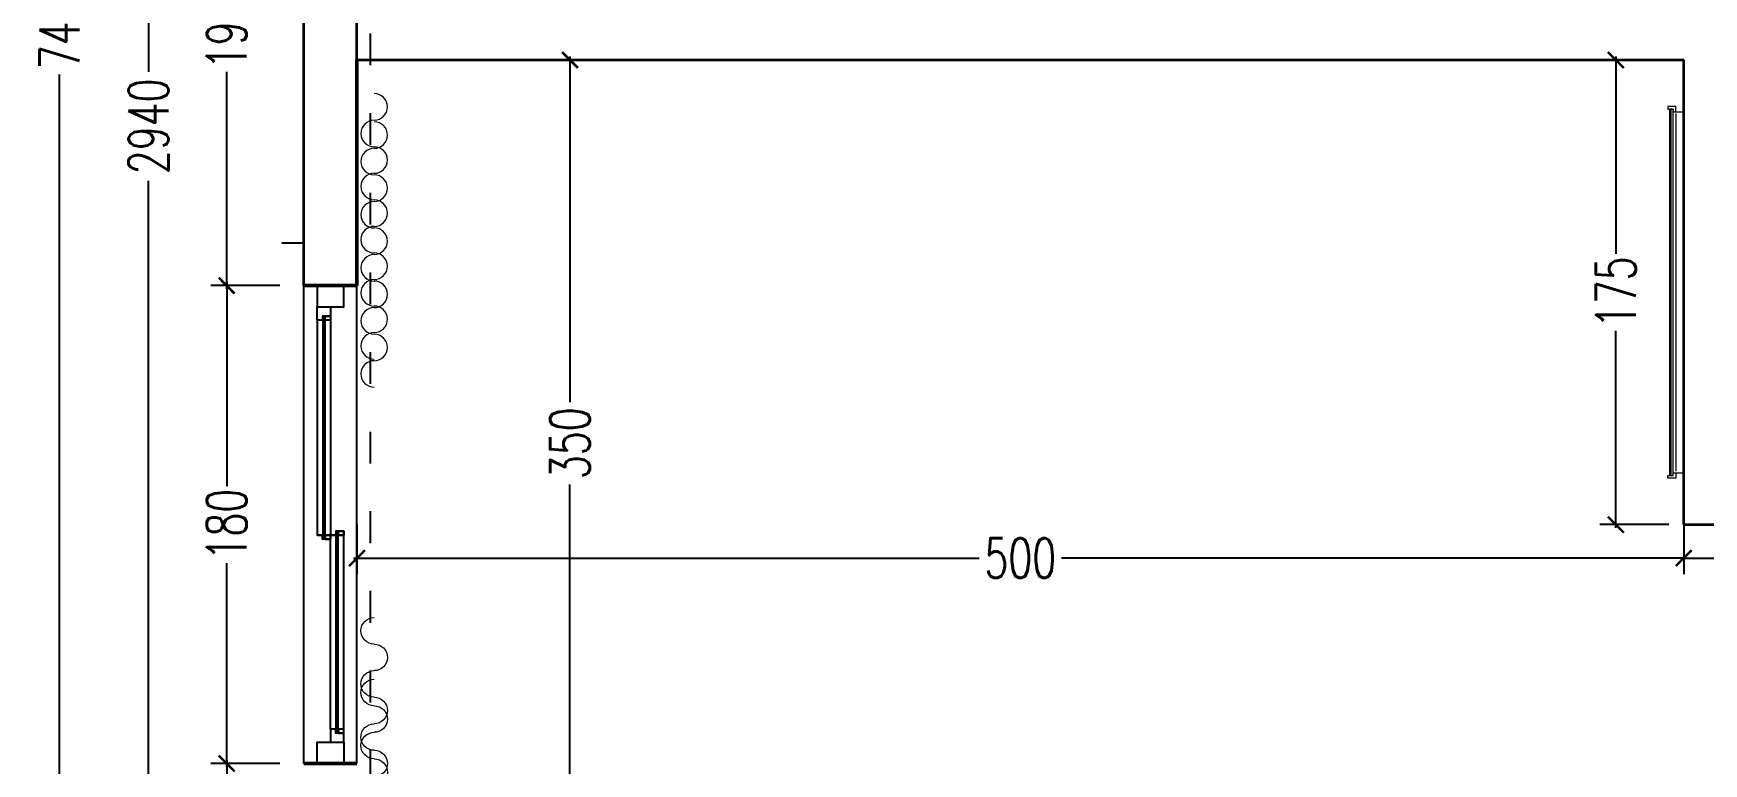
# Model space of a CAD drawing. Header units: centimetres. Extents: x -3207095 to 15275363, y -32656 to 4798027.
# Drawn here: x 685353 to 685983, y 4470707 to 4470982 of the extents above; entities that cross this region are included whole.
import ezdxf

# ---------------------------------------------------------------- set-up
doc = ezdxf.new("R2010")
doc.units = ezdxf.units.CM
doc.linetypes.add('ACAD_ISO03W100', pattern=[30, 12, -18])
doc.linetypes.add('DUZ', pattern=[500, 500])
doc.layers.get('0').update_dxf_attribs({"color": 1, "linetype": 'DUZ'})
for name, color, linetype in [('0 MC MAHAL', 94, 'Continuous'), ('AGAC', 116, 'Continuous'), ('DIM', 1, 'DUZ'), ('PEN', 161, 'Continuous'), ('söve', 26, 'DUZ')]:
    doc.layers.add(name, color=color, linetype=linetype)
for name, color, linetype, lineweight in [('cam', 143, 'Continuous', 20), ('DUV', 220, 'Continuous', 50), ('DUVAR', 7, 'Continuous', 35), ('FE_MOBTEF.2', 33, 'Continuous', 18), ('FE_PERDE', 205, 'Continuous', 15), ('gor25', 142, 'Continuous', 25), ('iç duvar', 7, 'Continuous', 50)]:
    doc.layers.add(name, color=color, linetype=linetype, lineweight=lineweight)
doc.styles.add('DIM', font='ROMANSTW.SHX', dxfattribs={"width": 0.7})
doc.dimstyles.new('1_100', dxfattribs={"dimtxt": 15, "dimasz": 6, "dimexe": 6, "dimexo": 0, "dimgap": 2, "dimtad": 0, "dimdec": 1, "dimzin": 11, "dimdsep": 46, "dimtxsty": 'DIM', "dimblk": 'ARCHTICK', "dimcen": 3, "dimdle": 1.25, "dimclrt": 2, "dimadec": 0, "dimazin": 0, "dimtfac": 1.25, "dimtdec": 1, "dimtix": 1, "dimtofl": 0, "dimtmove": 1, "dimatfit": 3, "dimldrblk": 'ARCHTICK', "dimfxl": 20, "dimfxlon": 1, "dimtolj": 1, "dimtzin": 0, "dimarcsym": 0})

# ---------------------------------------------------------------- blocks, each defined once
blk = doc.blocks.new('GEN_BLOCK00601')
at = {"linetype": 'Continuous', "ltscale": 50}
for centre, start, end in [((50, 50), 0, 180), ((250, 50), 0, 180), ((450, 50), 0, 180), ((650, 50), 0, 180), ((850, 50), 0, 180), ((150, 50), 180, 0), ((350, 50), 180, 0), ((550, 50), 180, 0), ((750, 50), 180, 0), ((950, 50), 180, 0)]:
    blk.add_arc(centre, 50, start, end, dxfattribs=at)
for tag in ['Sfb', 'FLOOR']:
    blk.add_attdef(tag, (0, 0), '', height=1)
blk = doc.blocks.new('rgtkjıtdkfgölv')
at = {"layer": 'FE_MOBTEF.2'}
for p, q in [((104445.9076, 48877.9319), (104445.9076, 48877.9619)), ((104447.2679, 48877.9319), (104447.2679, 48877.9619)), ((104445.9079, 48877.9319), (104445.8879, 48877.9319)), ((104445.8879, 48877.9319), (104445.8879, 48877.9019)), ((104445.8879, 48877.9019), (104445.8979, 48877.9019)), ((104445.8979, 48877.9139), (104445.8979, 48877.9219)), ((104445.8979, 48877.9219), (104447.2779, 48877.9219)), ((104445.8979, 48877.9219), (104445.9079, 48877.9219)), ((104445.8979, 48877.9019), (104445.8979, 48877.9219)), ((104445.8979, 48877.9079), (104445.8979, 48877.9139)), ((104445.8979, 48877.9139), (104447.2779, 48877.9139)), ((104447.2779, 48877.9139), (104445.8979, 48877.9139)), ((104447.2779, 48877.9079), (104445.8979, 48877.9079)), ((104445.9079, 48877.9219), (104445.9079, 48877.9319)), ((104447.2612, 48877.9319), (104445.9143, 48877.9319)), ((104447.2679, 48877.9319), (104447.2879, 48877.9319)), ((104447.2679, 48877.9219), (104447.2679, 48877.9319)), ((104447.2779, 48877.9219), (104447.2679, 48877.9219)), ((104447.2779, 48877.9019), (104447.2779, 48877.9219)), ((104447.2779, 48877.9219), (104447.2779, 48877.9139)), ((104447.2779, 48877.9139), (104447.2779, 48877.9079)), ((104447.2879, 48877.9019), (104447.2779, 48877.9019)), ((104447.2879, 48877.9319), (104447.2879, 48877.9019))]:
    blk.add_line(p, q, dxfattribs=at)
blk = doc.blocks.new('_ArchTick')
at = {"color": 0, "linetype": 'ByBlock', "const_width": 0.15}
blk.add_lwpolyline([(-0.5, -0.5), (0.5, 0.5)], dxfattribs=at)
blk = doc.blocks.new('*D626')
at = {"layer": 'Defpoints', "color": 0, "linetype": 'Continuous', "lineweight": 5, "transparency": 16777216}
for p in [(685426.09, 4471076.97), (685455.2, 4471076.97), (685455.2, 4470886.97)]:
    blk.add_point(p, dxfattribs=at)
at = {"layer": 'DIM', "color": 0, "linetype": 'Continuous', "lineweight": -2, "transparency": 16777216}
for p, q in [((685426.09, 4471078.22), (685426.09, 4470996.47)), ((685446.09, 4471076.97), (685420.09, 4471076.97)), ((685426.09, 4470885.72), (685426.09, 4470967.47)), ((685446.09, 4470886.97), (685420.09, 4470886.97))]:
    blk.add_line(p, q, dxfattribs=at)
at = {"layer": 'DIM', "color": 0, "linetype": 'Continuous', "lineweight": -2, "transparency": 16777216, "xscale": 6, "yscale": 6, "zscale": 6}
for p, rotation in [((685426.09, 4471076.97), 90), ((685426.09, 4470886.97), 270)]:
    blk.add_blockref('_ArchTick', p, dxfattribs=dict(at, rotation=rotation))
at = {"layer": 'DIM', "color": 2, "linetype": 'Continuous', "lineweight": 5, "transparency": 16777216, "insert": (685426.09, 4470981.97), "char_height": 15, "attachment_point": 5, "rotation": 90, "style": 'DIM'}
blk.add_mtext('\\A1;190', dxfattribs=at)
blk = doc.blocks.new('*D627')
at = {"layer": 'Defpoints', "color": 0, "linetype": 'Continuous', "lineweight": 5, "transparency": 16777216}
for p in [(685426.09, 4470886.97), (685455.2, 4470886.97), (685455.2, 4470706.97)]:
    blk.add_point(p, dxfattribs=at)
at = {"layer": 'DIM', "color": 0, "linetype": 'Continuous', "lineweight": -2, "transparency": 16777216}
for p, q in [((685446.09, 4470886.97), (685420.09, 4470886.97)), ((685426.09, 4470888.22), (685426.09, 4470811.47)), ((685426.09, 4470705.72), (685426.09, 4470782.47)), ((685446.09, 4470706.97), (685420.09, 4470706.97))]:
    blk.add_line(p, q, dxfattribs=at)
at = {"layer": 'DIM', "color": 0, "linetype": 'Continuous', "lineweight": -2, "transparency": 16777216, "xscale": 6, "yscale": 6, "zscale": 6}
for p, rotation in [((685426.09, 4470886.97), 90), ((685426.09, 4470706.97), 270)]:
    blk.add_blockref('_ArchTick', p, dxfattribs=dict(at, rotation=rotation))
at = {"layer": 'DIM', "color": 2, "linetype": 'Continuous', "lineweight": 5, "transparency": 16777216, "insert": (685426.09, 4470796.97), "char_height": 15, "attachment_point": 5, "rotation": 90, "style": 'DIM'}
blk.add_mtext('\\A1;180', dxfattribs=at)
blk = doc.blocks.new('*D628')
at = {"layer": 'Defpoints', "color": 0, "linetype": 'Continuous', "lineweight": 5, "transparency": 16777216}
for p in [(685455.2, 4470706.97), (685426.09, 4470516.97), (685455.2, 4470516.97)]:
    blk.add_point(p, dxfattribs=at)
at = {"layer": 'DIM', "color": 0, "linetype": 'Continuous', "lineweight": -2, "transparency": 16777216}
for p, q in [((685446.09, 4470706.97), (685420.09, 4470706.97)), ((685426.09, 4470708.22), (685426.09, 4470626.47)), ((685426.09, 4470515.72), (685426.09, 4470597.47)), ((685446.09, 4470516.97), (685420.09, 4470516.97))]:
    blk.add_line(p, q, dxfattribs=at)
at = {"layer": 'DIM', "color": 0, "linetype": 'Continuous', "lineweight": -2, "transparency": 16777216, "xscale": 6, "yscale": 6, "zscale": 6}
for p, rotation in [((685426.09, 4470706.97), 90), ((685426.09, 4470516.97), 270)]:
    blk.add_blockref('_ArchTick', p, dxfattribs=dict(at, rotation=rotation))
at = {"layer": 'DIM', "color": 2, "linetype": 'Continuous', "lineweight": 5, "transparency": 16777216, "insert": (685426.09, 4470611.97), "char_height": 15, "attachment_point": 5, "rotation": 90, "style": 'DIM'}
blk.add_mtext('\\A1;190', dxfattribs=at)
blk = doc.blocks.new('*D620')
at = {"layer": 'Defpoints', "color": 0, "linetype": 'Continuous', "lineweight": 5, "transparency": 16777216}
for p in [(685370.27, 4471351.97), (685363.1, 4470611.97), (685370.27, 4470611.97)]:
    blk.add_point(p, dxfattribs=at)
at = {"layer": 'DIM', "color": 0, "linetype": 'Continuous', "lineweight": -2, "transparency": 16777216}
for p, q in [((685370.27, 4471351.97), (685357.1, 4471351.97)), ((685363.1, 4471353.22), (685363.1, 4470997.47)), ((685363.1, 4470610.72), (685363.1, 4470966.47)), ((685370.27, 4470611.97), (685357.1, 4470611.97))]:
    blk.add_line(p, q, dxfattribs=at)
at = {"layer": 'DIM', "color": 0, "linetype": 'Continuous', "lineweight": -2, "transparency": 16777216, "xscale": 6, "yscale": 6, "zscale": 6}
for p, rotation in [((685363.1, 4471351.97), 90), ((685363.1, 4470611.97), 270)]:
    blk.add_blockref('_ArchTick', p, dxfattribs=dict(at, rotation=rotation))
at = {"layer": 'DIM', "color": 2, "linetype": 'Continuous', "lineweight": 5, "transparency": 16777216, "insert": (685363.1, 4470981.97), "char_height": 15, "attachment_point": 5, "rotation": 90, "style": 'DIM'}
blk.add_mtext('\\A1;740', dxfattribs=at)
blk = doc.blocks.new('*D615')
at = {"layer": 'Defpoints', "color": 0, "linetype": 'Continuous', "lineweight": 5, "transparency": 16777216}
for p in [(685396.63, 4472416.97), (685420.09, 4472416.97), (685420.09, 4469476.97)]:
    blk.add_point(p, dxfattribs=at)
at = {"layer": 'DIM', "color": 0, "linetype": 'Continuous', "lineweight": -2, "transparency": 16777216}
for p, q in [((685396.63, 4472418.22), (685396.63, 4470967.47)), ((685416.63, 4472416.97), (685390.63, 4472416.97)), ((685396.63, 4469475.72), (685396.63, 4470926.47)), ((685416.63, 4469476.97), (685390.63, 4469476.97))]:
    blk.add_line(p, q, dxfattribs=at)
at = {"layer": 'DIM', "color": 0, "linetype": 'Continuous', "lineweight": -2, "transparency": 16777216, "xscale": 6, "yscale": 6, "zscale": 6}
for p, rotation in [((685396.63, 4472416.97), 90), ((685396.63, 4469476.97), 270)]:
    blk.add_blockref('_ArchTick', p, dxfattribs=dict(at, rotation=rotation))
at = {"layer": 'DIM', "color": 2, "linetype": 'Continuous', "lineweight": 5, "transparency": 16777216, "insert": (685396.63, 4470946.97), "char_height": 15, "attachment_point": 5, "rotation": 90, "style": 'DIM'}
blk.add_mtext('\\A1;2940', dxfattribs=at)
blk = doc.blocks.new('*D676')
at = {"layer": 'Defpoints', "color": 0, "linetype": 'Continuous', "lineweight": 5, "transparency": 16777216}
for p in [(685505.2, 4470971.97), (685516.04, 4470621.97), (685555.47, 4470621.97)]:
    blk.add_point(p, dxfattribs=at)
at = {"layer": 'DIM', "color": 0, "linetype": 'Continuous', "lineweight": -2, "transparency": 16777216}
for p, q in [((685535.47, 4470971.97), (685561.47, 4470971.97)), ((685555.47, 4470973.22), (685555.47, 4470843.13)), ((685555.47, 4470620.72), (685555.47, 4470812.13)), ((685535.47, 4470621.97), (685561.47, 4470621.97))]:
    blk.add_line(p, q, dxfattribs=at)
at = {"layer": 'DIM', "color": 0, "linetype": 'Continuous', "lineweight": -2, "transparency": 16777216, "xscale": 6, "yscale": 6, "zscale": 6}
for p, rotation in [((685555.47, 4470971.97), 90), ((685555.47, 4470621.97), 270)]:
    blk.add_blockref('_ArchTick', p, dxfattribs=dict(at, rotation=rotation))
at = {"layer": 'DIM', "color": 2, "linetype": 'Continuous', "lineweight": 5, "transparency": 16777216, "insert": (685555.47, 4470827.63), "char_height": 15, "attachment_point": 5, "rotation": 90, "style": 'DIM'}
blk.add_mtext('\\A1;350', dxfattribs=at)
blk = doc.blocks.new('*D781')
at = {"layer": 'Defpoints', "color": 0, "linetype": 'Continuous', "lineweight": 5, "transparency": 16777216}
for p in [(685975.2, 4470796.97), (686103.2, 4470796.97), (685975.2, 4470784.36)]:
    blk.add_point(p, dxfattribs=at)
at = {"layer": 'DIM', "color": 0, "linetype": 'Continuous', "lineweight": -2, "transparency": 16777216}
for p, q in [((685975.2, 4470796.97), (685975.2, 4470778.36)), ((686103.2, 4470796.97), (686103.2, 4470778.36)), ((685973.95, 4470784.36), (686006.45, 4470784.36)), ((686104.45, 4470784.36), (686035.45, 4470784.36))]:
    blk.add_line(p, q, dxfattribs=at)
at = {"layer": 'DIM', "color": 0, "linetype": 'Continuous', "lineweight": -2, "transparency": 16777216, "xscale": 6, "yscale": 6, "zscale": 6, "rotation": 180}
blk.add_blockref('_ArchTick', (685975.2, 4470784.36), dxfattribs=at)
at = {"layer": 'DIM', "color": 0, "linetype": 'Continuous', "lineweight": -2, "transparency": 16777216, "xscale": 6, "yscale": 6, "zscale": 6}
blk.add_blockref('_ArchTick', (686103.2, 4470784.36), dxfattribs=at)
at = {"layer": 'DIM', "color": 2, "linetype": 'Continuous', "lineweight": 5, "transparency": 16777216, "insert": (686020.95, 4470784.36), "char_height": 15, "attachment_point": 5, "style": 'DIM'}
blk.add_mtext('\\A1;128', dxfattribs=at)
blk = doc.blocks.new('*D782')
at = {"layer": 'Defpoints', "color": 0, "linetype": 'Continuous', "lineweight": 5, "transparency": 16777216}
for p in [(685475.2, 4470796.97), (685975.2, 4470796.97), (685475.2, 4470784.36)]:
    blk.add_point(p, dxfattribs=at)
at = {"layer": 'DIM', "color": 0, "linetype": 'Continuous', "lineweight": -2, "transparency": 16777216}
for p, q in [((685475.2, 4470796.97), (685475.2, 4470778.36)), ((685975.2, 4470796.97), (685975.2, 4470778.36)), ((685473.95, 4470784.36), (685709.7, 4470784.36)), ((685976.45, 4470784.36), (685740.7, 4470784.36))]:
    blk.add_line(p, q, dxfattribs=at)
at = {"layer": 'DIM', "color": 0, "linetype": 'Continuous', "lineweight": -2, "transparency": 16777216, "xscale": 6, "yscale": 6, "zscale": 6, "rotation": 180}
blk.add_blockref('_ArchTick', (685475.2, 4470784.36), dxfattribs=at)
at = {"layer": 'DIM', "color": 0, "linetype": 'Continuous', "lineweight": -2, "transparency": 16777216, "xscale": 6, "yscale": 6, "zscale": 6}
blk.add_blockref('_ArchTick', (685975.2, 4470784.36), dxfattribs=at)
at = {"layer": 'DIM', "color": 2, "linetype": 'Continuous', "lineweight": 5, "transparency": 16777216, "insert": (685725.2, 4470784.36), "char_height": 15, "attachment_point": 5, "style": 'DIM'}
blk.add_mtext('\\A1;500', dxfattribs=at)
blk = doc.blocks.new('*D786')
at = {"layer": 'Defpoints', "color": 0, "linetype": 'Continuous', "lineweight": 5, "transparency": 16777216}
for p in [(685975.2, 4470971.97), (685949.64, 4470796.97), (685975.2, 4470796.97)]:
    blk.add_point(p, dxfattribs=at)
at = {"layer": 'DIM', "color": 0, "linetype": 'Continuous', "lineweight": -2, "transparency": 16777216}
for p, q in [((685969.64, 4470971.97), (685943.64, 4470971.97)), ((685949.64, 4470973.22), (685949.64, 4470898.97)), ((685949.64, 4470795.72), (685949.64, 4470869.97)), ((685969.64, 4470796.97), (685943.64, 4470796.97))]:
    blk.add_line(p, q, dxfattribs=at)
at = {"layer": 'DIM', "color": 0, "linetype": 'Continuous', "lineweight": -2, "transparency": 16777216, "xscale": 6, "yscale": 6, "zscale": 6}
for p, rotation in [((685949.64, 4470971.97), 90), ((685949.64, 4470796.97), 270)]:
    blk.add_blockref('_ArchTick', p, dxfattribs=dict(at, rotation=rotation))
at = {"layer": 'DIM', "color": 2, "linetype": 'Continuous', "lineweight": 5, "transparency": 16777216, "insert": (685949.64, 4470884.47), "char_height": 15, "attachment_point": 5, "rotation": 90, "style": 'DIM'}
blk.add_mtext('\\A1;175', dxfattribs=at)

msp = doc.modelspace()

# ---------------------------------------------------------------- linework, layer by layer
at = {"color": 232, "linetype": 'ACAD_ISO03W100'}
msp.add_line((685480.2, 4472511.97), (685480.2, 4469381.97), dxfattribs=at)
at = {"layer": 'AGAC'}
for p, q in [((685455.2, 4470706.97), (685455.2, 4470886.97)), ((685455.2, 4470706.97), (685455.2, 4470886.97)), ((685455.2, 4470706.97), (685455.2, 4470886.97)), ((685475.2, 4470706.97), (685475.2, 4470886.97)), ((685475.2, 4470706.97), (685475.2, 4470886.97)), ((685475.2, 4470706.97), (685475.2, 4470886.97))]:
    msp.add_line(p, q, dxfattribs=at)
at = {"layer": 'cam'}
for p, q in [((685462.2, 4470875.47), (685462.2, 4470791.47)), ((685462.2, 4470875.47), (685462.2, 4470791.47)), ((685462.2, 4470875.47), (685462.2, 4470791.47)), ((685462.7, 4470875.47), (685462.7, 4470791.47)), ((685462.7, 4470875.47), (685462.7, 4470791.47)), ((685462.7, 4470875.47), (685462.7, 4470791.47)), ((685463.2, 4470875.47), (685463.2, 4470791.47)), ((685463.2, 4470875.47), (685463.2, 4470791.47)), ((685463.2, 4470875.47), (685463.2, 4470791.47)), ((685467.2, 4470718.47), (685467.2, 4470794.47)), ((685467.2, 4470718.47), (685467.2, 4470794.47)), ((685467.2, 4470718.47), (685467.2, 4470794.47)), ((685467.7, 4470718.47), (685467.7, 4470794.47)), ((685467.7, 4470718.47), (685467.7, 4470794.47)), ((685467.7, 4470718.47), (685467.7, 4470794.47)), ((685468.2, 4470718.47), (685468.2, 4470794.47)), ((685468.2, 4470718.47), (685468.2, 4470794.47)), ((685468.2, 4470718.47), (685468.2, 4470794.47))]:
    msp.add_line(p, q, dxfattribs=at)
at = {"layer": 'DUV'}
for p, q in [((685475.2, 4470886.97), (685475.2, 4470971.97)), ((685475.2, 4470886.97), (685455.2, 4470886.97)), ((685475.2, 4470886.97), (685455.2, 4470886.97)), ((685475.2, 4470886.97), (685455.2, 4470886.97)), ((685475.2, 4470886.97), (685455.2, 4470886.97)), ((685475.2, 4470886.97), (685455.2, 4470886.97)), ((685475.2, 4470886.97), (685455.2, 4470886.97)), ((685475.2, 4470886.97), (685455.2, 4470886.97)), ((685475.2, 4470706.97), (685455.2, 4470706.97)), ((685475.2, 4470706.97), (685455.2, 4470706.97)), ((685475.2, 4470706.97), (685455.2, 4470706.97)), ((685475.2, 4470706.97), (685455.2, 4470706.97)), ((685475.2, 4470706.97), (685455.2, 4470706.97)), ((685475.2, 4470706.97), (685455.2, 4470706.97)), ((685475.2, 4470706.97), (685455.2, 4470706.97))]:
    msp.add_line(p, q, dxfattribs=at)
at = {"layer": 'DUVAR'}
for p, q in [((685455.2, 4470886.97), (685455.2, 4471076.97)), ((685475.2, 4470886.97), (685475.2, 4471076.97)), ((685475.2, 4470971.97), (685975.2, 4470971.97)), ((685475.2, 4470971.97), (685475.2, 4470886.97)), ((685975.2, 4470796.97), (685975.2, 4470971.97)), ((685475.2, 4470886.97), (685455.2, 4470886.97)), ((685475.2, 4470886.97), (685455.2, 4470886.97)), ((685475.2, 4470886.97), (685455.2, 4470886.97)), ((685975.2, 4470796.97), (686103.2, 4470796.97)), ((685475.2, 4470706.97), (685455.2, 4470706.97)), ((685475.2, 4470706.97), (685455.2, 4470706.97)), ((685475.2, 4470706.97), (685455.2, 4470706.97))]:
    msp.add_line(p, q, dxfattribs=at)
at = {"layer": 'gor25'}
for p, q in [((685460.2, 4470873.97), (685460.2, 4470792.97)), ((685460.2, 4470873.97), (685460.2, 4470792.97)), ((685460.2, 4470873.97), (685460.2, 4470792.97)), ((685465.2, 4470873.97), (685465.2, 4470792.97)), ((685465.2, 4470873.97), (685465.2, 4470792.97)), ((685465.2, 4470873.97), (685465.2, 4470792.97)), ((685465.2, 4470719.97), (685465.2, 4470792.97)), ((685465.2, 4470719.97), (685465.2, 4470792.97)), ((685465.2, 4470719.97), (685465.2, 4470792.97)), ((685470.2, 4470719.97), (685470.2, 4470792.97)), ((685470.2, 4470719.97), (685470.2, 4470792.97)), ((685470.2, 4470719.97), (685470.2, 4470792.97))]:
    msp.add_line(p, q, dxfattribs=at)
at = {"layer": 'iç duvar', "color": 7, "lineweight": 18}
for p, q in [((685455.2, 4470886.97), (685455.2, 4471076.97)), ((685455.2, 4470886.97), (685455.2, 4471076.97)), ((685475.2, 4470886.97), (685475.2, 4471076.97))]:
    msp.add_line(p, q, dxfattribs=at)
at = {"layer": 'PEN'}
for points in [[(685460.2, 4470878.97), (685460.2, 4470878.97), (685470.2, 4470878.97), (685470.2, 4470886.97), (685470.2, 4470886.97), (685460.2, 4470886.97), (685460.2, 4470886.97), (685460.2, 4470886.97), (685460.2, 4470878.97)], [(685460.2, 4470878.97), (685460.2, 4470878.97), (685470.2, 4470878.97), (685470.2, 4470886.97), (685470.2, 4470886.97), (685460.2, 4470886.97), (685460.2, 4470886.97), (685460.2, 4470886.97), (685460.2, 4470878.97)], [(685460.2, 4470878.97), (685460.2, 4470878.97), (685470.2, 4470878.97), (685470.2, 4470886.97), (685470.2, 4470886.97), (685460.2, 4470886.97), (685460.2, 4470886.97), (685460.2, 4470886.97), (685460.2, 4470878.97)], [(685460.2, 4470878.97), (685460.2, 4470878.97), (685465.2, 4470878.97), (685465.2, 4470875.47), (685463.2, 4470875.47), (685462.2, 4470875.47), (685462.2, 4470873.97), (685460.2, 4470873.97), (685460.2, 4470878.97)], [(685460.2, 4470878.97), (685460.2, 4470878.97), (685465.2, 4470878.97), (685465.2, 4470875.47), (685463.2, 4470875.47), (685462.2, 4470875.47), (685462.2, 4470873.97), (685460.2, 4470873.97), (685460.2, 4470878.97)], [(685460.2, 4470878.97), (685460.2, 4470878.97), (685465.2, 4470878.97), (685465.2, 4470875.47), (685463.2, 4470875.47), (685462.2, 4470875.47), (685462.2, 4470873.97), (685460.2, 4470873.97), (685460.2, 4470878.97)], [(685465.2, 4470875.47), (685465.2, 4470873.97), (685463.2, 4470873.97), (685463.2, 4470875.47)], [(685465.2, 4470875.47), (685465.2, 4470873.97), (685463.2, 4470873.97), (685463.2, 4470875.47)], [(685465.2, 4470875.47), (685465.2, 4470873.97), (685463.2, 4470873.97), (685463.2, 4470875.47)], [(685465.2, 4470792.97), (685465.2, 4470792.97), (685470.2, 4470792.97), (685470.2, 4470794.47), (685468.2, 4470794.47), (685467.2, 4470794.47), (685467.2, 4470792.97), (685465.2, 4470792.97), (685465.2, 4470792.97)], [(685465.2, 4470792.97), (685465.2, 4470792.97), (685470.2, 4470792.97), (685470.2, 4470794.47), (685468.2, 4470794.47), (685467.2, 4470794.47), (685467.2, 4470792.97), (685465.2, 4470792.97), (685465.2, 4470792.97)], [(685465.2, 4470792.97), (685465.2, 4470792.97), (685470.2, 4470792.97), (685470.2, 4470794.47), (685468.2, 4470794.47), (685467.2, 4470794.47), (685467.2, 4470792.97), (685465.2, 4470792.97), (685465.2, 4470792.97)], [(685470.2, 4470794.47), (685470.2, 4470792.97), (685468.2, 4470792.97), (685468.2, 4470794.47)], [(685470.2, 4470794.47), (685470.2, 4470792.97), (685468.2, 4470792.97), (685468.2, 4470794.47)], [(685470.2, 4470794.47), (685470.2, 4470792.97), (685468.2, 4470792.97), (685468.2, 4470794.47)], [(685460.2, 4470792.97), (685460.2, 4470792.97), (685465.2, 4470792.97), (685465.2, 4470791.47), (685463.2, 4470791.47), (685462.2, 4470791.47), (685462.2, 4470792.97), (685460.2, 4470792.97), (685460.2, 4470792.97)], [(685460.2, 4470792.97), (685460.2, 4470792.97), (685465.2, 4470792.97), (685465.2, 4470791.47), (685463.2, 4470791.47), (685462.2, 4470791.47), (685462.2, 4470792.97), (685460.2, 4470792.97), (685460.2, 4470792.97)], [(685460.2, 4470792.97), (685460.2, 4470792.97), (685465.2, 4470792.97), (685465.2, 4470791.47), (685463.2, 4470791.47), (685462.2, 4470791.47), (685462.2, 4470792.97), (685460.2, 4470792.97), (685460.2, 4470792.97)], [(685465.2, 4470791.47), (685465.2, 4470792.97), (685463.2, 4470792.97), (685463.2, 4470791.47)], [(685465.2, 4470791.47), (685465.2, 4470792.97), (685463.2, 4470792.97), (685463.2, 4470791.47)], [(685465.2, 4470791.47), (685465.2, 4470792.97), (685463.2, 4470792.97), (685463.2, 4470791.47)], [(685465.2, 4470714.97), (685465.2, 4470714.97), (685470.2, 4470714.97), (685470.2, 4470718.47), (685468.2, 4470718.47), (685467.2, 4470718.47), (685467.2, 4470719.97), (685465.2, 4470719.97), (685465.2, 4470714.97)], [(685465.2, 4470714.97), (685465.2, 4470714.97), (685470.2, 4470714.97), (685470.2, 4470718.47), (685468.2, 4470718.47), (685467.2, 4470718.47), (685467.2, 4470719.97), (685465.2, 4470719.97), (685465.2, 4470714.97)], [(685465.2, 4470714.97), (685465.2, 4470714.97), (685470.2, 4470714.97), (685470.2, 4470718.47), (685468.2, 4470718.47), (685467.2, 4470718.47), (685467.2, 4470719.97), (685465.2, 4470719.97), (685465.2, 4470714.97)], [(685470.2, 4470718.47), (685470.2, 4470719.97), (685468.2, 4470719.97), (685468.2, 4470718.47)], [(685470.2, 4470718.47), (685470.2, 4470719.97), (685468.2, 4470719.97), (685468.2, 4470718.47)], [(685470.2, 4470718.47), (685470.2, 4470719.97), (685468.2, 4470719.97), (685468.2, 4470718.47)], [(685460.2, 4470714.97), (685460.2, 4470714.97), (685470.2, 4470714.97), (685470.2, 4470706.97), (685470.2, 4470706.97), (685460.2, 4470706.97), (685460.2, 4470706.97), (685460.2, 4470706.97), (685460.2, 4470714.97)], [(685460.2, 4470714.97), (685460.2, 4470714.97), (685470.2, 4470714.97), (685470.2, 4470706.97), (685470.2, 4470706.97), (685460.2, 4470706.97), (685460.2, 4470706.97), (685460.2, 4470706.97), (685460.2, 4470714.97)], [(685460.2, 4470714.97), (685460.2, 4470714.97), (685470.2, 4470714.97), (685470.2, 4470706.97), (685470.2, 4470706.97), (685460.2, 4470706.97), (685460.2, 4470706.97), (685460.2, 4470706.97), (685460.2, 4470714.97)]]:
    msp.add_lwpolyline(points, close=True, dxfattribs=at)
at = {"layer": 'söve'}
msp.add_line((685446.83, 4470903.1), (685455.2, 4470903.1), dxfattribs=at)

# ---------------------------------------------------------------- block references
at = {"layer": '0 MC MAHAL', "xscale": -100, "yscale": 100, "zscale": 100, "rotation": 270}
msp.add_blockref('rgtkjıtdkfgölv', (-4201820.99, -5973774.31), dxfattribs=at)
at = {"layer": 'FE_PERDE', "extrusion": (0, 0, -1), "yscale": 0.10000020265579, "zscale": -0.10000020265579}
for p, xscale, rotation in [((-685476.7, 4470959.29), -0.10000020265579, 90), ((-685476.7, 4470638.74), 0.10000020265579, 90), ((-685476.7, 4470638.74), 0.10000020265579, 90.00000000000001)]:
    msp.add_blockref('GEN_BLOCK00601', p, dxfattribs=dict(at, xscale=xscale, rotation=rotation))
at = {"layer": 'FE_PERDE', "yscale": 0.10000020265579, "zscale": 0.10000020265579, "rotation": 270}
for p, xscale in [((685476.7, 4470948.7), 0.10000020265579), ((685476.7, 4470948.7), 0.10000020265579), ((685476.7, 4470661.97), -0.10000020265579)]:
    msp.add_blockref('GEN_BLOCK00601', p, dxfattribs=dict(at, xscale=xscale))

# ---------------------------------------------------------------- dimensions: what is measured, and where the dimension line sits
at = {"layer": 'DIM', "linetype": 'Continuous', "lineweight": 5}
for base, p1, p2, picture, middle in [((685396.63, 4472416.97), (685420.09, 4469476.97), (685420.09, 4472416.97), '*D615', (685396.63, 4470946.97)), ((685363.1, 4470611.97), (685370.27, 4471351.97), (685370.27, 4470611.97), '*D620', (685363.1, 4470981.97)), ((685426.09, 4471076.97), (685455.2, 4470886.97), (685455.2, 4471076.97), '*D626', (685426.09, 4470981.97)), ((685949.64, 4470796.97), (685975.2, 4470971.97), (685975.2, 4470796.97), '*D786', (685949.64, 4470884.47)), ((685426.09, 4470886.97), (685455.2, 4470706.97), (685455.2, 4470886.97), '*D627', (685426.09, 4470796.97)), ((685426.09, 4470516.97), (685455.2, 4470706.97), (685455.2, 4470516.97), '*D628', (685426.09, 4470611.97))]:
    dim = msp.add_linear_dim(base=base, p1=p1, p2=p2, angle=90, dimstyle='1_100', dxfattribs=at)
    dim.commit()
    dim.dimension.update_dxf_attribs({"geometry": picture, "text_midpoint": middle})
dim = msp.add_linear_dim(base=(685555.47, 4470621.97), p1=(685505.2, 4470971.97), p2=(685516.04, 4470621.97), angle=90, dimstyle='1_100', dxfattribs=at)
dim.commit()
dim.dimension.update_dxf_attribs({"geometry": '*D676', "text_midpoint": (685555.47, 4470827.63), "dimtype": 160})
dim = msp.add_linear_dim(base=(685475.2, 4470784.36), p1=(685975.2, 4470796.97), p2=(685475.2, 4470796.97), dimstyle='1_100', dxfattribs=at)
dim.commit()
dim.dimension.update_dxf_attribs({"geometry": '*D782', "text_midpoint": (685725.2, 4470784.36)})
dim = msp.add_linear_dim(base=(685975.2, 4470784.36), p1=(686103.2, 4470796.97), p2=(685975.2, 4470796.97), dimstyle='1_100', dxfattribs=at)
dim.commit()
dim.dimension.update_dxf_attribs({"geometry": '*D781', "text_midpoint": (686020.95, 4470784.36), "dimtype": 160})

doc.saveas('drawing.dxf')
